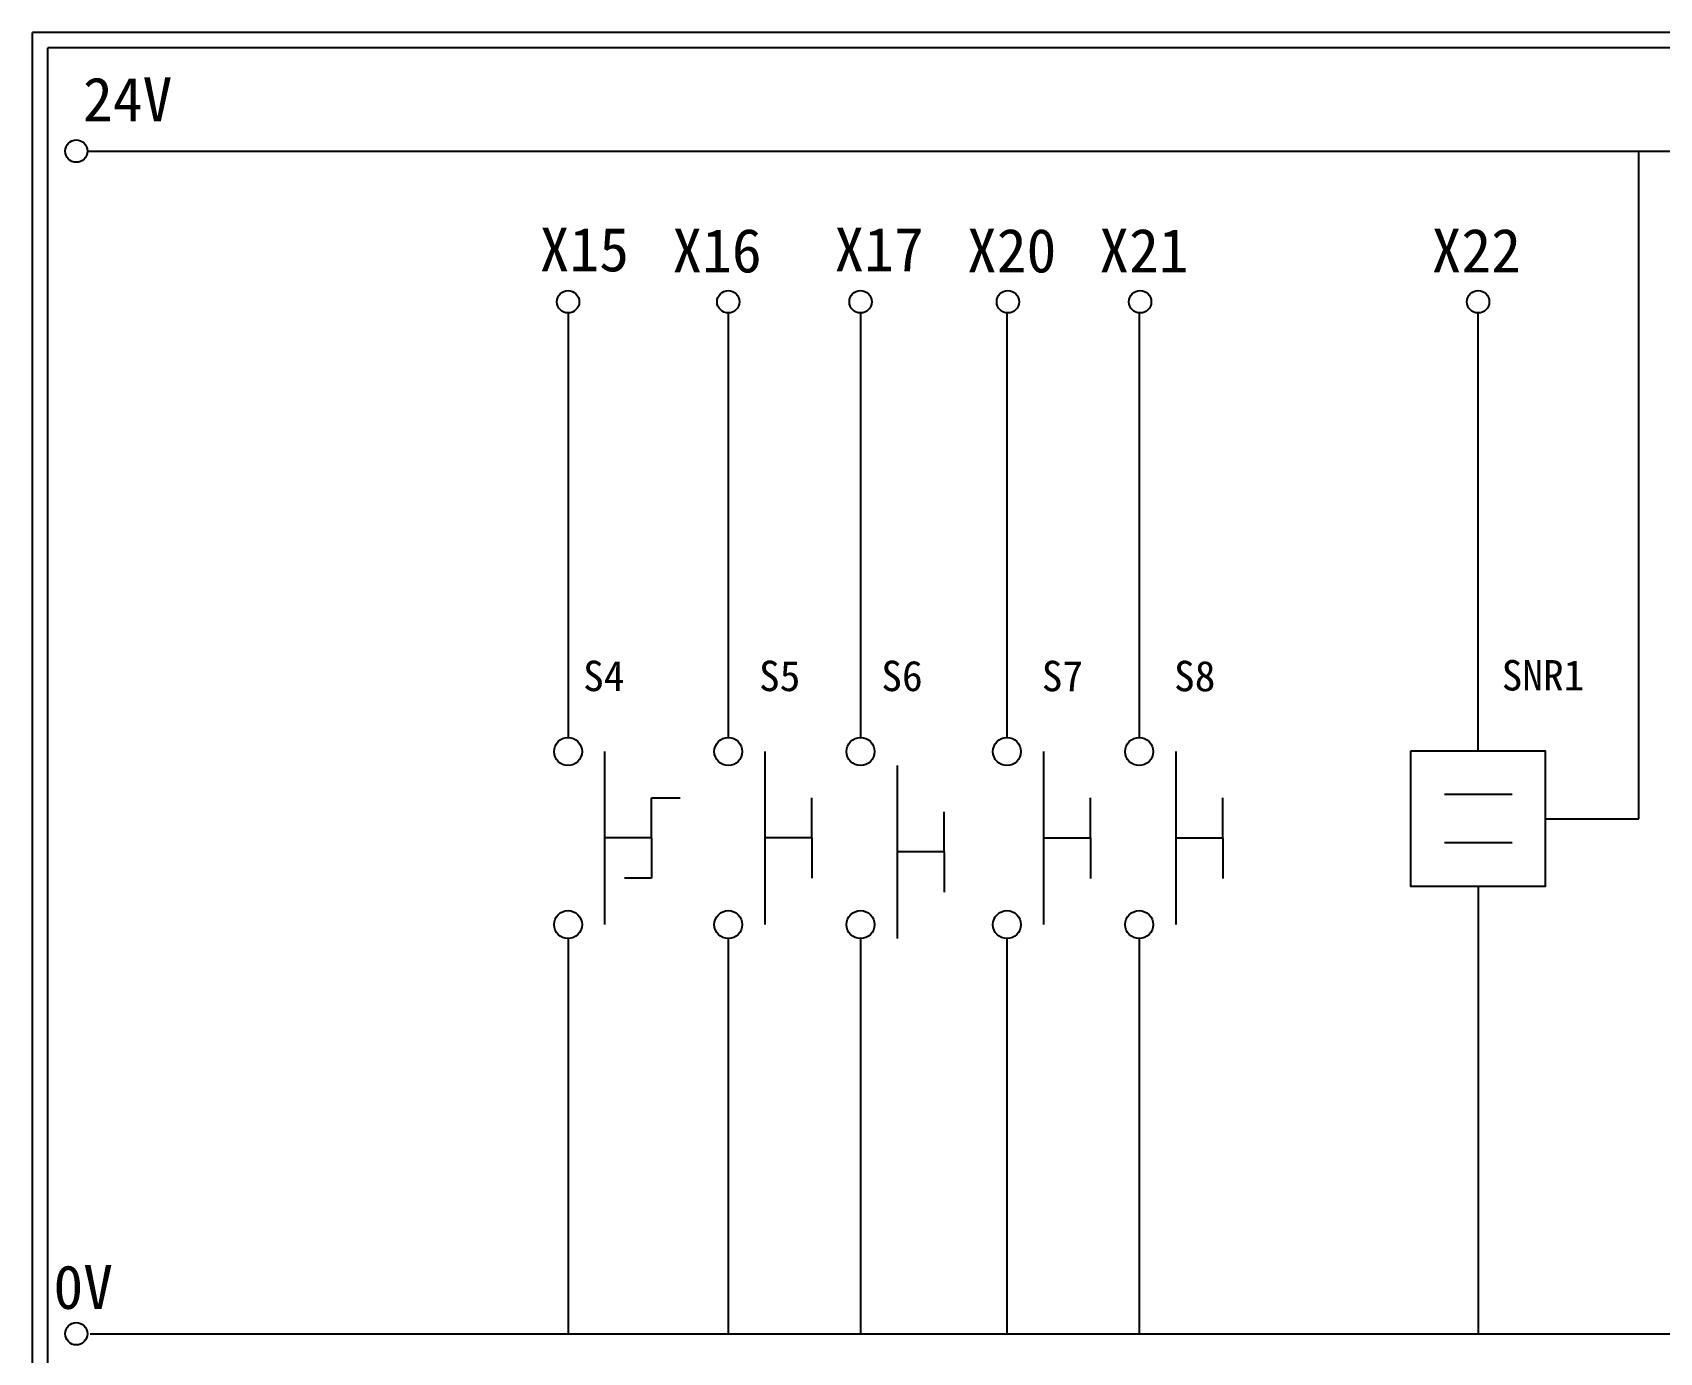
# Model space of a CAD drawing. Extents: x 325 to 612, y 3 to 207.
# Drawn here: x 325.3 to 459.1, y 98.4 to 207 of the extents above; entities that cross this region are included whole.
import ezdxf

# ---------------------------------------------------------------- set-up
doc = ezdxf.new("R2010")
doc.units = 0
doc.layers.get('0').update_dxf_attribs({"linetype": 'CONTINUOUS'})
doc.layers.add('圖框層', color=7, linetype='CONTINUOUS')
doc.layers.add('標尺寸層', color=3, linetype='CONTINUOUS')
doc.styles.add('STSL', font='KAIU.TTF')

msp = doc.modelspace()

# ---------------------------------------------------------------- linework, layer by layer
for p, q in [((457.45, 142.31), (457.45, 197.22)), ((444.23, 147.89), (444.23, 183.91)), ((376.24, 140.73), (376.24, 144.04)), ((449.74, 142.31), (457.45, 142.31)), ((376.24, 140.73), (376.24, 137.42)), ((444.23, 136.73), (444.23, 99.96))]:
    msp.add_line(p, q)
at = {"color": 7}
for p, q in [((389.42, 140.73), (389.42, 144.04)), ((412.34, 140.72), (412.34, 144.03)), ((423.23, 140.72), (423.23, 144.03)), ((400.3, 139.58), (400.3, 142.89)), ((389.42, 140.73), (389.42, 137.42)), ((412.34, 140.72), (412.34, 137.41)), ((423.23, 140.72), (423.23, 137.41)), ((400.3, 139.58), (400.3, 136.27))]:
    msp.add_line(p, q, dxfattribs=at)
msp.add_lwpolyline([(438.71, 147.89), (449.74, 147.89), (449.74, 136.73), (438.71, 136.73)], close=True)
at = {"layer": '圖框層', "color": 7}
for p, q in [((612.32, 206.97), (325.32, 206.97)), ((325.32, 3), (325.32, 206.97)), ((611.07, 205.72), (326.57, 205.72)), ((326.57, 4.25), (326.57, 205.72))]:
    msp.add_line(p, q, dxfattribs=at)
at = {"layer": '標尺寸層', "color": 7}
for p, q in [((329.84, 197.22), (607.44, 197.22)), ((369.37, 183.91), (369.37, 148.99)), ((382.55, 183.91), (382.55, 148.99)), ((393.43, 183.91), (393.43, 148.99)), ((405.47, 183.91), (405.47, 148.99)), ((416.35, 183.91), (416.35, 148.99)), ((372.37, 147.84), (372.37, 133.61)), ((385.55, 147.84), (385.55, 133.61)), ((408.48, 147.84), (408.48, 133.61)), ((419.36, 147.84), (419.36, 133.61)), ((396.44, 146.69), (396.44, 132.46)), ((376.24, 144.04), (378.58, 144.04)), ((441.46, 144.34), (447.03, 144.34)), ((376.24, 140.73), (372.37, 140.73)), ((389.42, 140.73), (385.55, 140.73)), ((412.34, 140.72), (408.48, 140.72)), ((423.23, 140.72), (419.36, 140.72)), ((400.3, 139.58), (396.44, 139.58)), ((441.46, 140.37), (447.03, 140.37)), ((376.24, 137.42), (374, 137.42)), ((369.37, 132.46), (369.37, 99.96)), ((382.55, 132.46), (382.55, 99.96)), ((393.43, 132.46), (393.43, 99.96)), ((405.47, 132.46), (405.47, 99.95)), ((416.35, 132.46), (416.35, 99.95)), ((330.05, 99.96), (607.92, 99.96))]:
    msp.add_line(p, q, dxfattribs=at)
for centre, radius in [((328.92, 197.22), 0.92), ((369.37, 184.83), 0.92), ((382.55, 184.83), 0.92), ((393.43, 184.83), 0.92), ((405.55, 184.83), 0.92), ((416.43, 184.83), 0.92), ((444.23, 184.83), 0.92), ((369.37, 147.84), 1.15), ((382.55, 147.84), 1.15), ((393.43, 147.84), 1.15), ((405.47, 147.84), 1.15), ((416.35, 147.84), 1.15), ((369.37, 133.61), 1.15), ((382.55, 133.61), 1.15), ((393.43, 133.61), 1.15), ((405.47, 133.61), 1.15), ((416.35, 133.61), 1.15), ((328.92, 99.96), 0.92)]:
    msp.add_circle(centre, radius, dxfattribs=at)

# ---------------------------------------------------------------- texts
at = {"layer": '圖框層', "color": 4, "style": 'STSL'}
for s, height, p in [('24V', 3.6, (329.47, 199.68)), ('X15', 3.6, (367.04, 187.33)), ('X16', 3.6, (377.95, 187.24)), ('X17', 3.6, (391.28, 187.33)), ('X20', 3.6, (402.19, 187.24)), ('X21', 3.6, (413.07, 187.24)), ('X22', 3.6, (440.41, 187.24)), ('S4', 2.5, (370.61, 152.81)), ('S5', 2.5, (385.08, 152.81)), ('S6', 2.5, (395.14, 152.81)), ('S7', 2.5, (408.34, 152.8)), ('S8', 2.5, (419.22, 152.8)), ('SNR1', 2.5, (446.17, 152.86)), ('0V', 3.6, (327.04, 102))]:
    msp.add_text(s, height=height, dxfattribs=at).set_placement(p)

doc.saveas('drawing.dxf')
